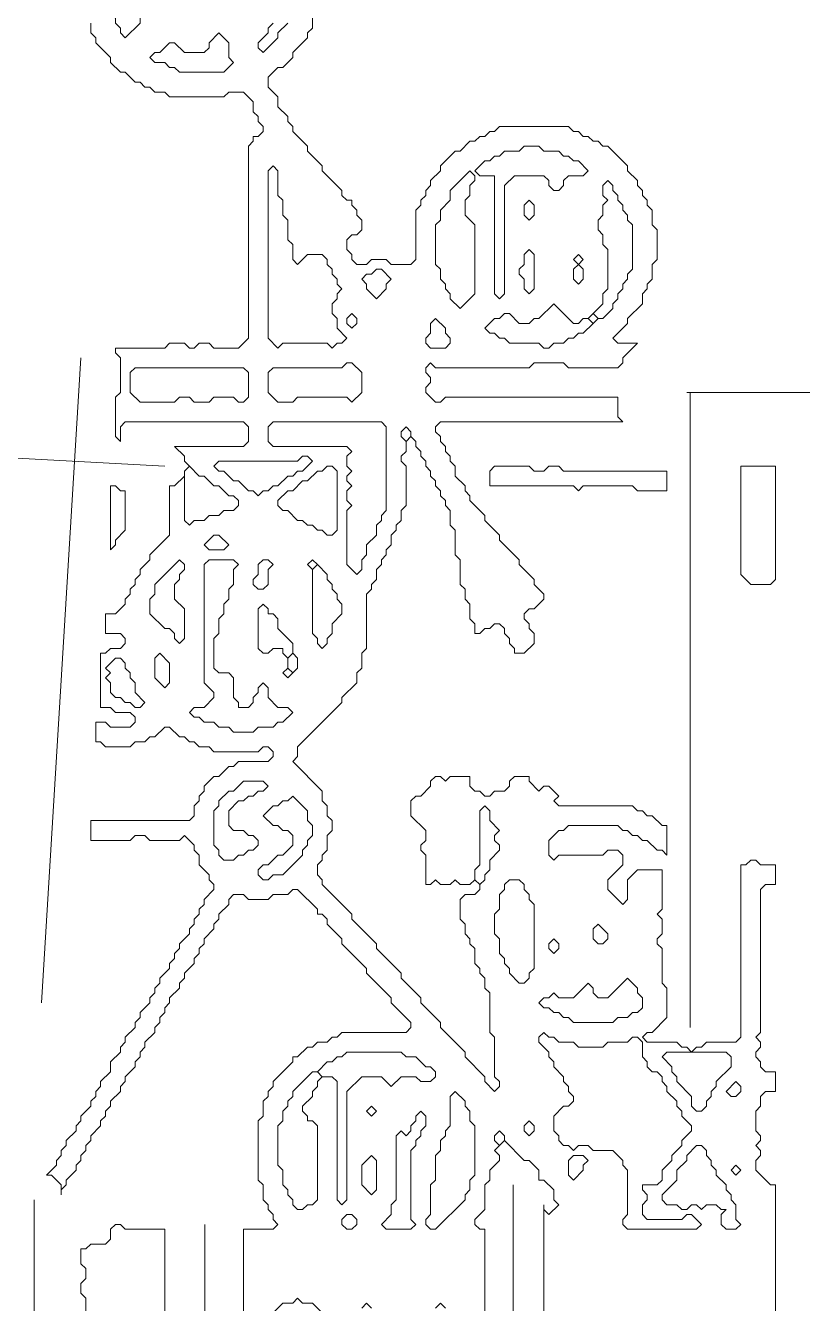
# Model space of a CAD drawing. Header units: millimetres. Extents: x 0 to 419, y 0 to 297.
# Drawn here: x 288.27 to 302.09, y 169.46 to 192.19 of the extents above; entities that cross this region are included whole.
import ezdxf

# ---------------------------------------------------------------- set-up
doc = ezdxf.new("R2010")
doc.units = ezdxf.units.MM
for name, color, linetype, lineweight in [('PAGE_001_TRACE_CURVE', 6, 'Continuous', 0), ('PAGE_001_TRACE_STRAIGHT', 5, 'Continuous', 0), ('PAGE_001_TRACE_TEXT_SYMBOL', 6, 'Continuous', 0)]:
    doc.layers.add(name, color=color, linetype=linetype, lineweight=lineweight)

msp = doc.modelspace()

# ---------------------------------------------------------------- linework, layer by layer
at = {"layer": 'PAGE_001_TRACE_CURVE', "color": 6}
for points in [[(290.221, 194.339), (290.309, 194.252), (290.309, 194.164), (290.134, 193.989), (290.134, 193.639), (290.309, 193.464), (290.309, 192.238), (290.046, 191.975), (289.959, 192.062), (289.959, 192.15), (289.871, 192.238), (289.871, 192.325), (289.783, 192.413), (289.783, 192.5), (289.696, 192.588), (289.696, 193.639), (289.783, 193.726), (289.783, 193.814), (289.871, 193.902), (289.871, 193.989)], [(291.71, 192.062), (291.885, 191.887), (291.885, 191.624), (291.973, 191.537), (291.798, 191.362), (291.009, 191.362), (290.922, 191.449), (290.834, 191.449), (290.747, 191.537), (290.572, 191.537), (290.484, 191.624), (290.572, 191.712), (290.659, 191.712), (290.834, 191.887), (290.922, 191.887), (291.097, 191.712), (291.447, 191.712), (291.535, 191.8), (291.535, 191.887)], [(297.052, 189.96), (297.14, 190.048), (297.402, 190.048), (297.49, 189.96), (297.753, 189.96), (297.84, 189.873), (297.928, 189.873), (298.015, 189.785), (298.103, 189.785), (298.278, 189.61), (298.191, 189.523), (297.928, 189.523), (297.84, 189.435), (297.84, 189.347), (297.753, 189.26), (297.665, 189.26), (297.578, 189.347), (297.578, 189.435), (297.49, 189.523), (296.965, 189.523), (296.789, 189.347), (296.789, 187.421), (296.702, 187.333), (296.614, 187.421), (296.614, 189.523), (296.351, 189.523), (296.264, 189.61), (296.439, 189.785), (296.527, 189.785), (296.614, 189.873), (296.702, 189.873), (296.789, 189.96)], [(292.586, 189.61), (292.673, 189.698), (292.761, 189.61), (292.761, 189.172), (292.849, 189.085), (292.849, 188.822), (292.936, 188.734), (292.936, 188.384), (293.024, 188.296), (293.024, 188.034), (293.111, 187.946), (293.286, 188.121), (293.549, 188.121), (293.637, 188.034), (293.637, 187.946), (293.724, 187.859), (293.724, 187.771), (293.812, 187.683), (293.812, 187.596), (293.899, 187.508), (293.812, 187.421), (293.812, 187.333), (293.724, 187.245), (293.724, 187.07), (293.812, 186.983), (293.812, 186.808), (293.987, 186.632), (293.899, 186.545), (293.812, 186.545), (293.724, 186.457), (293.637, 186.545), (292.849, 186.545), (292.761, 186.457), (292.586, 186.632)], [(296.176, 189.61), (296.264, 189.523), (296.264, 189.435), (296.176, 189.347), (296.176, 189.172), (296.089, 189.085), (296.089, 188.822), (296.264, 188.647), (296.264, 187.421), (296.001, 187.158), (295.826, 187.333), (295.826, 187.421), (295.738, 187.508), (295.738, 187.596), (295.651, 187.683), (295.651, 187.859), (295.563, 187.946), (295.563, 188.647), (295.651, 188.734), (295.651, 188.91), (295.826, 189.085), (295.826, 189.26)], [(298.541, 189.347), (298.628, 189.435), (298.716, 189.347), (298.716, 189.26), (298.804, 189.172), (298.804, 189.085), (298.891, 188.997), (298.891, 188.91), (298.979, 188.822), (298.979, 188.734), (299.066, 188.647), (299.066, 187.859), (298.979, 187.771), (298.979, 187.683), (298.891, 187.596), (298.891, 187.508), (298.804, 187.421), (298.804, 187.333), (298.716, 187.245), (298.716, 187.158), (298.541, 186.983), (298.453, 186.983), (298.366, 187.07), (298.541, 187.245), (298.541, 187.421), (298.628, 187.508), (298.628, 188.209), (298.541, 188.296), (298.541, 188.472), (298.453, 188.559), (298.453, 188.734), (298.541, 188.822), (298.541, 188.997), (298.628, 189.085), (298.541, 189.172)], [(297.14, 188.997), (297.227, 189.085), (297.315, 188.997), (297.315, 188.822), (297.227, 188.734), (297.14, 188.822)], [(297.14, 188.121), (297.227, 188.209), (297.315, 188.121), (297.315, 187.508), (297.227, 187.421), (297.14, 187.508), (297.14, 187.683), (297.052, 187.771), (297.052, 187.859), (297.14, 187.946)], [(298.015, 188.034), (298.103, 188.121), (298.191, 188.034), (298.103, 187.946)], [(294.425, 187.771), (294.512, 187.859), (294.6, 187.859), (294.775, 187.683), (294.688, 187.596), (294.688, 187.508), (294.512, 187.333), (294.337, 187.508), (294.337, 187.596), (294.25, 187.683), (294.337, 187.771)], [(298.015, 187.859), (298.103, 187.946), (298.191, 187.859), (298.191, 187.683), (298.103, 187.596), (298.015, 187.683)], [(297.665, 187.245), (298.015, 186.895), (298.103, 186.895), (298.191, 186.983), (298.278, 186.983), (298.366, 186.895), (298.191, 186.72), (298.103, 186.72), (298.015, 186.632), (297.928, 186.632), (297.84, 186.545), (297.665, 186.545), (297.578, 186.457), (297.49, 186.457), (297.402, 186.545), (296.877, 186.545), (296.789, 186.632), (296.702, 186.632), (296.614, 186.72), (296.527, 186.72), (296.439, 186.808), (296.614, 186.983), (296.702, 186.983), (296.789, 187.07), (296.877, 187.07), (297.052, 186.895), (297.227, 186.895), (297.315, 186.983), (297.402, 186.983)], [(293.987, 186.983), (294.075, 187.07), (294.162, 186.983), (294.162, 186.895), (294.075, 186.808), (293.987, 186.895)], [(295.476, 186.895), (295.563, 186.983), (295.738, 186.808), (295.738, 186.72), (295.826, 186.632), (295.826, 186.545), (295.738, 186.457), (295.476, 186.457), (295.388, 186.545), (295.388, 186.632), (295.476, 186.72)], [(298.278, 186.983), (298.366, 187.07), (298.453, 186.983), (298.366, 186.895)], [(293.899, 186.107), (293.987, 186.195), (294.075, 186.195), (294.25, 186.019), (294.25, 185.669), (294.075, 185.494), (293.987, 185.581), (293.111, 185.581), (293.024, 185.494), (292.761, 185.494), (292.586, 185.669), (292.586, 186.019), (292.673, 186.107)], [(290.134, 186.019), (290.221, 186.107), (292.148, 186.107), (292.236, 186.019), (292.236, 185.581), (292.148, 185.494), (292.06, 185.494), (291.973, 185.581), (291.622, 185.581), (291.535, 185.494), (291.272, 185.494), (291.185, 185.581), (291.009, 185.581), (290.922, 185.494), (290.309, 185.494), (290.134, 185.669)], [(292.586, 185.056), (292.673, 185.144), (294.6, 185.144), (294.688, 185.056), (294.688, 183.567), (294.6, 183.48), (294.6, 183.392), (294.512, 183.304), (294.512, 183.129), (294.337, 182.954), (294.337, 182.779), (294.25, 182.691), (294.25, 182.516), (294.162, 182.429), (293.987, 182.604), (293.987, 183.567), (294.075, 183.655), (293.987, 183.742), (293.987, 183.917), (294.075, 184.005), (293.987, 184.093), (293.987, 184.18), (294.075, 184.268), (293.987, 184.355), (293.987, 184.531), (294.075, 184.618), (293.987, 184.706), (292.673, 184.706), (292.586, 184.793)], [(294.95, 184.968), (295.038, 185.056), (295.125, 184.968), (295.125, 184.881), (295.038, 184.793), (294.95, 184.881)], [(293.111, 184.443), (293.199, 184.531), (293.286, 184.531), (293.374, 184.443), (293.199, 184.268), (293.111, 184.268), (293.024, 184.18), (292.936, 184.18), (292.761, 184.005), (292.673, 184.005), (292.586, 183.917), (292.498, 183.917), (292.411, 183.83), (292.323, 183.917), (292.236, 183.917), (292.06, 184.093), (291.973, 184.093), (291.798, 184.268), (291.71, 184.268), (291.622, 184.355), (291.71, 184.443)], [(291.097, 184.268), (291.185, 184.355), (291.36, 184.18), (291.447, 184.18), (291.622, 184.005), (291.71, 184.005), (291.885, 183.83), (291.973, 183.83), (292.06, 183.742), (292.06, 183.655), (291.973, 183.567), (291.798, 183.567), (291.71, 183.48), (291.535, 183.48), (291.447, 183.392), (291.272, 183.392), (291.185, 183.304), (291.097, 183.392)], [(293.549, 184.268), (293.637, 184.355), (293.724, 184.355), (293.812, 184.268), (293.812, 183.217), (293.724, 183.129), (293.637, 183.129), (293.549, 183.217), (293.462, 183.217), (293.374, 183.304), (293.286, 183.304), (293.199, 183.392), (293.111, 183.392), (292.936, 183.567), (292.849, 183.567), (292.761, 183.655), (292.761, 183.742), (292.936, 183.917), (293.024, 183.917), (293.199, 184.093), (293.286, 184.093), (293.462, 184.268)], [(291.622, 183.129), (291.71, 183.129), (291.885, 182.954), (291.798, 182.867), (291.535, 182.867), (291.447, 182.954)], [(291.009, 182.691), (291.097, 182.604), (291.097, 182.516), (291.009, 182.429), (291.009, 182.341), (290.922, 182.253), (290.922, 181.991), (291.097, 181.816), (291.097, 181.29), (291.009, 181.202), (290.922, 181.29), (290.922, 181.378), (290.834, 181.465), (290.747, 181.465), (290.484, 181.728), (290.484, 181.991), (290.572, 182.078), (290.572, 182.253)], [(291.447, 182.604), (291.535, 182.691), (291.973, 182.691), (292.06, 182.604), (291.973, 182.516), (291.973, 182.253), (291.885, 182.166), (291.885, 181.991), (291.798, 181.903), (291.798, 181.728), (291.71, 181.64), (291.71, 181.378), (291.622, 181.29), (291.622, 180.765), (291.71, 180.677), (291.885, 180.677), (291.973, 180.589), (291.973, 180.239), (292.06, 180.152), (292.06, 180.064), (292.236, 180.064), (292.323, 180.152), (292.323, 180.239), (292.411, 180.327), (292.411, 180.414), (292.498, 180.502), (292.586, 180.414), (292.586, 180.239), (292.761, 180.064), (292.936, 180.064), (293.024, 179.976), (292.849, 179.801), (292.761, 179.801), (292.673, 179.714), (292.411, 179.714), (292.323, 179.626), (291.973, 179.626), (291.885, 179.714), (291.71, 179.714), (291.622, 179.801), (291.447, 179.801), (291.36, 179.889), (291.272, 179.889), (291.185, 179.976), (291.272, 180.064), (291.447, 180.064), (291.622, 180.239), (291.622, 180.327), (291.447, 180.502)], [(292.411, 182.604), (292.498, 182.691), (292.586, 182.691), (292.673, 182.604), (292.586, 182.516), (292.586, 182.253), (292.498, 182.166), (292.411, 182.166), (292.323, 182.253), (292.323, 182.341), (292.411, 182.429)], [(293.286, 182.604), (293.374, 182.691), (293.462, 182.604), (293.374, 182.516)], [(293.374, 182.516), (293.462, 182.604), (293.637, 182.429), (293.637, 182.341), (293.724, 182.253), (293.724, 182.166), (293.812, 182.078), (293.812, 181.991), (293.899, 181.903), (293.899, 181.728), (293.724, 181.553), (293.724, 181.378), (293.637, 181.29), (293.637, 181.202), (293.549, 181.115), (293.462, 181.202), (293.462, 181.29), (293.374, 181.378)], [(292.411, 181.816), (292.498, 181.903), (292.586, 181.816), (292.586, 181.728), (292.673, 181.728), (292.761, 181.64), (292.761, 181.465), (293.024, 181.202), (293.024, 181.027), (292.936, 180.94), (292.849, 181.027), (292.849, 181.115), (292.673, 181.115), (292.586, 181.027), (292.498, 181.027), (292.411, 181.115)], [(290.572, 180.94), (290.659, 181.027), (290.834, 180.852), (290.834, 180.502), (290.747, 180.414), (290.572, 180.589)], [(292.936, 180.94), (293.024, 181.027), (293.111, 180.94), (293.111, 180.765), (293.024, 180.677), (292.936, 180.765)], [(289.871, 180.94), (289.959, 180.94), (290.046, 180.852), (290.046, 180.765), (290.134, 180.677), (290.134, 180.589), (290.221, 180.502), (290.221, 180.327), (290.396, 180.152), (290.309, 180.064), (290.221, 180.064), (290.134, 180.152), (290.046, 180.152), (289.959, 180.239), (289.871, 180.239), (289.783, 180.327), (289.783, 180.502), (289.696, 180.589), (289.783, 180.677), (289.696, 180.765)], [(292.849, 180.677), (292.936, 180.765), (293.024, 180.677), (292.936, 180.589)], [(292.148, 178.75), (292.498, 178.75), (292.586, 178.663), (292.498, 178.575), (292.411, 178.575), (292.323, 178.488), (292.236, 178.488), (292.148, 178.4), (292.06, 178.4), (291.885, 178.225), (291.885, 177.962), (291.973, 177.874), (292.148, 177.874), (292.236, 177.787), (292.323, 177.787), (292.411, 177.699), (292.411, 177.612), (292.323, 177.524), (292.236, 177.524), (292.148, 177.437), (292.06, 177.437), (291.973, 177.349), (291.798, 177.349), (291.71, 177.437), (291.71, 177.524), (291.622, 177.612), (291.622, 178.225), (291.71, 178.312), (291.71, 178.4), (291.885, 178.575), (291.973, 178.575)], [(292.936, 178.4), (293.024, 178.488), (293.286, 178.225), (293.286, 178.05), (293.374, 177.962), (293.374, 177.787), (293.286, 177.699), (293.286, 177.612), (293.199, 177.524), (293.199, 177.437), (292.849, 177.086), (292.673, 177.086), (292.586, 176.999), (292.498, 176.999), (292.411, 177.086), (292.411, 177.174), (292.498, 177.261), (292.586, 177.261), (292.761, 177.437), (292.849, 177.437), (293.024, 177.612), (293.024, 177.787), (292.936, 177.874), (292.849, 177.874), (292.761, 177.962), (292.673, 177.962), (292.498, 178.137), (292.673, 178.312), (292.761, 178.312), (292.849, 178.4)], [(296.351, 178.225), (296.439, 178.312), (296.527, 178.225), (296.527, 178.05), (296.702, 177.874), (296.614, 177.787), (296.614, 177.699), (296.702, 177.612), (296.702, 177.524), (296.527, 177.349), (296.527, 177.174), (296.439, 177.086), (296.439, 176.999), (296.351, 176.911), (296.264, 176.999), (296.264, 177.174), (296.351, 177.261)], [(296.789, 176.911), (296.877, 176.999), (297.052, 176.999), (297.14, 176.911), (297.14, 176.824), (297.227, 176.736), (297.227, 176.648), (297.315, 176.561), (297.315, 175.422), (297.227, 175.335), (297.227, 175.247), (297.14, 175.159), (297.052, 175.159), (296.877, 175.335), (296.877, 175.422), (296.789, 175.51), (296.789, 175.597), (296.702, 175.685), (296.702, 175.948), (296.614, 176.035), (296.614, 176.386), (296.702, 176.473), (296.702, 176.736), (296.789, 176.824)], [(298.366, 176.123), (298.453, 176.21), (298.628, 176.035), (298.628, 175.948), (298.541, 175.86), (298.453, 175.86), (298.366, 175.948)], [(297.578, 175.86), (297.665, 175.948), (297.753, 175.86), (297.753, 175.773), (297.665, 175.685), (297.578, 175.773)], [(298.979, 175.247), (299.154, 175.072), (299.154, 174.984), (299.241, 174.897), (299.241, 174.722), (299.154, 174.634), (299.066, 174.634), (298.979, 174.546), (298.804, 174.546), (298.716, 174.459), (298.015, 174.459), (297.928, 174.546), (297.84, 174.546), (297.753, 174.634), (297.665, 174.634), (297.578, 174.722), (297.49, 174.722), (297.402, 174.809), (297.49, 174.897), (297.578, 174.897), (297.665, 174.984), (297.753, 174.897), (298.015, 174.897), (298.278, 175.159), (298.366, 175.072), (298.366, 174.984), (298.453, 174.897), (298.628, 174.897)], [(293.899, 173.846), (293.987, 173.933), (294.95, 173.933), (295.038, 173.846), (295.213, 173.846), (295.388, 173.671), (295.476, 173.671), (295.563, 173.583), (295.563, 173.495), (295.476, 173.408), (295.301, 173.408), (295.213, 173.495), (294.95, 173.495), (294.775, 173.32), (294.6, 173.495), (294.25, 173.495), (293.987, 173.233), (293.987, 171.306), (293.899, 171.218), (293.812, 171.306), (293.812, 173.408), (293.724, 173.495), (293.549, 173.495), (293.462, 173.583), (293.637, 173.758), (293.724, 173.758), (293.812, 173.846)], [(299.592, 173.846), (299.679, 173.933), (300.73, 173.933), (300.818, 173.846), (300.818, 173.671), (300.555, 173.408), (300.555, 173.32), (300.467, 173.233), (300.467, 173.145), (300.38, 173.058), (300.38, 172.97), (300.292, 172.882), (300.205, 172.882), (300.117, 172.97), (300.117, 173.145), (299.854, 173.408), (299.854, 173.495), (299.767, 173.583), (299.767, 173.671)], [(293.374, 173.583), (293.462, 173.583), (293.549, 173.495), (293.462, 173.408), (293.462, 173.32), (293.374, 173.233), (293.374, 173.145), (293.199, 172.97), (293.199, 172.882), (293.286, 172.795), (293.286, 172.707), (293.374, 172.707), (293.462, 172.62), (293.462, 171.306), (293.374, 171.218), (293.286, 171.218), (293.199, 171.131), (293.111, 171.131), (293.024, 171.218), (293.024, 171.306), (292.936, 171.394), (292.936, 171.481), (292.849, 171.569), (292.849, 171.831), (292.761, 171.919), (292.761, 172.62), (292.849, 172.707), (292.849, 172.882), (292.936, 172.97), (292.936, 173.058), (293.024, 173.145), (293.024, 173.233)], [(295.826, 173.145), (295.914, 173.233), (296.089, 173.058), (296.089, 172.97), (296.176, 172.882), (296.176, 172.707), (296.264, 172.62), (296.264, 171.744), (296.176, 171.656), (296.176, 171.481), (296.089, 171.394), (296.089, 171.306), (295.563, 170.781), (295.476, 170.781), (295.388, 170.868), (295.388, 170.956), (295.476, 171.043), (295.476, 171.569), (295.563, 171.656), (295.563, 172.094), (295.651, 172.182), (295.651, 172.357), (295.738, 172.445), (295.738, 172.532), (295.826, 172.62)], [(300.905, 173.408), (300.993, 173.32), (300.993, 173.233), (300.905, 173.145), (300.818, 173.145), (300.73, 173.233)], [(294.337, 172.882), (294.425, 172.97), (294.512, 172.882), (294.425, 172.795)], [(295.213, 172.795), (295.301, 172.882), (295.388, 172.795), (295.388, 172.62), (295.301, 172.532), (295.301, 172.445), (295.213, 172.357), (295.213, 172.269), (295.125, 172.182), (295.125, 170.956), (295.213, 170.868), (295.125, 170.781), (294.688, 170.781), (294.6, 170.868), (294.775, 171.043), (294.775, 171.218), (294.863, 171.306), (294.863, 172.445), (294.95, 172.532), (295.038, 172.445), (295.125, 172.532), (295.125, 172.62), (295.213, 172.707)], [(297.14, 172.62), (297.227, 172.707), (297.315, 172.62), (297.315, 172.532), (297.227, 172.445), (297.14, 172.532)], [(296.614, 172.445), (296.702, 172.532), (296.789, 172.445), (296.789, 172.357), (296.702, 172.269), (296.614, 172.357)], [(294.425, 172.094), (294.512, 172.007), (294.512, 171.481), (294.425, 171.394), (294.25, 171.569), (294.25, 171.919)], [(297.928, 172.007), (298.015, 172.094), (298.191, 172.094), (298.278, 172.007), (298.191, 171.919), (298.191, 171.831), (298.015, 171.656), (297.928, 171.744)], [(300.205, 172.269), (300.292, 172.269), (300.38, 172.182), (300.38, 172.094), (300.467, 172.007), (300.467, 171.919), (300.555, 171.831), (300.555, 171.744), (300.73, 171.569), (300.73, 171.481), (300.818, 171.394), (300.818, 171.306), (300.905, 171.218), (300.905, 170.956), (300.993, 170.868), (300.905, 170.781), (300.73, 170.781), (300.643, 170.868), (300.643, 171.043), (300.73, 171.131), (300.643, 171.131), (300.555, 171.218), (300.38, 171.218), (300.292, 171.131), (300.205, 171.218), (300.117, 171.218), (300.03, 171.131), (299.942, 171.131), (299.854, 171.218), (299.679, 171.218), (299.592, 171.306), (299.592, 171.394), (299.854, 171.656), (299.854, 171.831), (300.03, 172.007), (300.03, 172.094)], [(300.818, 171.831), (300.905, 171.919), (300.993, 171.831), (300.905, 171.744)], [(293.899, 170.956), (293.987, 171.043), (294.075, 171.043), (294.162, 170.956), (294.162, 170.868), (294.075, 170.781), (293.987, 170.781), (293.899, 170.868)]]:
    msp.add_lwpolyline(points, close=True, dxfattribs=at)
for points in [[(294.775, 187.946), (294.688, 188.034), (294.425, 188.034), (294.337, 187.946), (294.162, 187.946), (294.075, 188.034), (294.075, 188.121), (293.987, 188.209), (293.987, 188.384), (294.075, 188.472), (294.162, 188.472), (294.25, 188.559), (294.25, 188.734), (294.162, 188.822), (294.162, 188.91), (294.075, 188.997), (294.075, 189.085), (293.987, 189.085), (293.899, 189.172), (293.899, 189.26), (293.549, 189.61), (293.549, 189.698), (293.286, 189.96), (293.286, 190.048), (293.024, 190.311), (293.024, 190.398), (292.936, 190.486), (292.936, 190.574), (292.761, 190.749), (292.761, 190.924), (292.586, 191.099), (292.586, 191.274), (292.761, 191.449), (292.849, 191.449), (293.024, 191.624), (293.024, 191.712), (293.286, 191.975), (293.286, 192.062), (293.374, 192.15), (293.374, 192.325)], [(289.433, 192.238), (289.433, 192.062), (289.521, 191.975), (289.521, 191.887), (289.783, 191.624), (289.783, 191.537), (289.959, 191.362), (290.046, 191.362), (290.221, 191.187), (290.309, 191.187), (290.396, 191.099), (290.484, 191.099), (290.572, 191.011), (290.747, 191.011), (290.834, 190.924), (291.798, 190.924), (291.885, 191.011), (292.148, 191.011), (292.323, 190.836), (292.323, 190.661), (292.411, 190.574), (292.411, 190.486), (292.498, 190.398), (292.498, 190.311), (292.411, 190.223), (292.323, 190.223), (292.323, 190.136), (292.236, 190.048), (292.236, 186.632), (292.06, 186.457)], [(292.936, 192.238), (292.761, 192.062), (292.761, 191.975), (292.498, 191.712), (292.411, 191.8), (292.411, 191.887), (292.586, 192.062), (292.586, 192.15), (292.673, 192.238)], [(295.388, 186.019), (295.388, 186.107), (295.476, 186.195), (295.563, 186.107), (297.227, 186.107), (297.315, 186.195), (297.84, 186.195), (297.928, 186.107), (298.804, 186.107), (298.891, 186.195), (298.891, 186.282), (299.154, 186.545), (298.804, 186.545), (298.716, 186.632), (298.979, 186.895), (298.979, 186.983), (299.241, 187.245), (299.241, 187.421), (299.329, 187.508), (299.329, 187.596), (299.417, 187.683), (299.417, 187.946), (299.504, 188.034), (299.504, 188.559), (299.417, 188.647), (299.417, 188.91), (299.329, 188.997), (299.329, 189.085), (299.241, 189.172), (299.241, 189.26), (299.154, 189.347), (299.154, 189.435), (298.979, 189.61), (298.979, 189.698), (298.628, 190.048), (298.541, 190.048), (298.453, 190.136), (298.366, 190.136), (298.278, 190.223), (298.191, 190.223), (298.103, 190.311), (298.015, 190.311), (297.928, 190.398), (296.702, 190.398), (296.614, 190.311), (296.527, 190.311), (296.439, 190.223), (296.351, 190.223), (296.264, 190.136), (296.176, 190.136), (296.001, 189.96), (295.914, 189.96), (295.651, 189.698), (295.651, 189.61), (295.476, 189.435), (295.476, 189.347), (295.388, 189.26), (295.388, 189.172), (295.301, 189.085), (295.301, 188.997), (295.213, 188.91), (295.213, 188.034), (295.125, 187.946), (294.775, 187.946)], [(292.06, 186.457), (291.622, 186.457), (291.535, 186.545), (291.36, 186.545), (291.272, 186.457), (291.185, 186.457), (291.097, 186.545), (290.834, 186.545), (290.747, 186.457), (289.871, 186.457), (289.871, 186.37), (289.959, 186.282), (289.959, 185.669), (289.871, 185.581), (289.871, 184.881), (289.959, 184.793), (289.959, 185.056), (290.046, 185.144), (292.148, 185.144), (292.236, 185.056), (292.236, 184.793), (292.148, 184.706), (290.922, 184.706), (291.097, 184.531), (291.097, 184.443), (291.185, 184.355), (291.097, 184.268), (291.097, 184.18), (290.922, 184.005), (290.834, 184.005), (290.834, 183.129), (290.484, 182.779), (290.484, 182.691), (290.309, 182.516), (290.309, 182.429), (290.221, 182.341), (290.221, 182.253), (290.134, 182.166), (290.134, 182.078), (290.046, 181.991), (290.046, 181.903), (289.871, 181.728), (289.696, 181.728), (289.696, 181.378), (289.959, 181.378), (290.046, 181.29), (290.046, 181.202), (289.959, 181.115), (289.783, 181.115), (289.696, 181.027), (289.608, 181.027), (289.608, 180.064), (289.783, 180.064), (289.871, 179.976), (290.134, 179.976), (290.221, 179.889), (290.221, 179.801), (290.134, 179.714), (289.783, 179.714), (289.696, 179.801), (289.521, 179.801), (289.521, 179.451), (289.608, 179.451), (289.696, 179.363)], [(296.001, 182.691), (296.001, 182.253), (296.089, 182.166), (296.089, 181.991), (296.176, 181.903), (296.176, 181.64), (296.264, 181.553), (296.264, 181.378), (296.351, 181.378), (296.439, 181.465), (296.527, 181.465), (296.614, 181.553), (296.702, 181.553), (296.789, 181.465), (296.789, 181.378), (296.877, 181.29), (296.877, 181.202), (296.965, 181.115), (296.965, 181.027), (297.14, 181.027), (297.315, 181.202), (297.315, 181.378), (297.227, 181.465), (297.227, 181.553), (297.14, 181.64), (297.14, 181.728), (297.227, 181.816), (297.315, 181.816), (297.49, 181.991), (297.49, 182.078), (297.315, 182.253), (297.315, 182.341), (297.052, 182.604), (297.052, 182.691), (296.702, 183.042), (296.702, 183.129), (296.439, 183.392), (296.439, 183.48), (296.176, 183.742), (296.176, 183.83), (296.089, 183.917), (296.089, 184.005), (295.914, 184.18), (295.914, 184.355), (295.826, 184.443), (295.826, 184.531), (295.738, 184.618), (295.738, 184.706), (295.651, 184.793), (295.651, 184.881), (295.563, 184.968), (295.563, 185.056), (295.651, 185.144), (298.891, 185.144), (298.804, 185.231), (298.804, 185.581), (295.738, 185.581), (295.651, 185.494), (295.563, 185.494), (295.388, 185.669), (295.388, 185.757), (295.476, 185.844), (295.476, 185.932), (295.388, 186.019)], [(293.549, 176.999), (293.462, 177.086), (293.462, 177.261), (293.549, 177.349), (293.549, 177.437), (293.637, 177.524), (293.637, 177.787), (293.724, 177.874), (293.724, 178.05), (293.637, 178.137), (293.637, 178.312), (293.549, 178.4), (293.549, 178.575), (293.024, 179.101), (293.111, 179.188), (293.111, 179.363), (293.899, 180.152), (293.899, 180.239), (294.162, 180.502), (294.162, 180.677), (294.25, 180.765), (294.25, 181.027), (294.337, 181.115), (294.337, 182.078), (294.425, 182.166), (294.425, 182.253), (294.512, 182.341), (294.512, 182.516), (294.6, 182.604), (294.6, 182.691), (294.688, 182.779), (294.688, 182.867), (294.775, 182.954), (294.775, 183.129), (294.863, 183.217), (294.863, 183.304), (294.95, 183.392), (294.95, 183.567), (295.038, 183.655), (295.038, 184.355), (294.95, 184.443), (294.95, 184.531), (295.038, 184.618), (295.038, 184.793), (295.125, 184.881), (295.213, 184.793), (295.213, 184.706), (295.301, 184.618), (295.301, 184.531), (295.388, 184.443), (295.388, 184.355), (295.476, 184.268), (295.476, 184.18), (295.563, 184.093), (295.563, 184.005), (295.651, 183.917), (295.651, 183.83), (295.738, 183.742), (295.738, 183.655), (295.826, 183.567), (295.826, 183.304), (295.914, 183.217), (295.914, 182.779), (296.001, 182.691)], [(289.696, 179.363), (290.134, 179.363), (290.221, 179.451), (290.396, 179.451), (290.484, 179.538), (290.572, 179.538), (290.747, 179.714), (290.834, 179.714), (291.009, 179.538), (291.097, 179.538), (291.185, 179.451), (291.272, 179.451), (291.36, 179.363), (291.535, 179.363), (291.622, 179.276), (292.411, 179.276), (292.498, 179.363), (292.586, 179.363), (292.673, 179.276), (292.673, 179.188), (292.586, 179.101), (292.06, 179.101), (291.973, 179.013), (291.885, 179.013), (291.71, 178.838), (291.622, 178.838), (291.447, 178.663), (291.447, 178.575), (291.36, 178.488), (291.36, 178.4), (291.272, 178.312), (291.272, 178.137), (291.185, 178.05), (289.433, 178.05), (289.433, 177.699), (290.134, 177.699), (290.221, 177.787), (290.396, 177.787), (290.484, 177.699), (291.009, 177.699), (291.097, 177.787), (291.272, 177.612), (291.272, 177.524), (291.36, 177.437), (291.36, 177.261), (291.535, 177.086), (291.535, 176.999), (291.622, 176.911), (291.622, 176.824), (291.447, 176.648), (291.447, 176.561), (291.36, 176.473), (291.36, 176.386), (291.272, 176.298), (291.272, 176.21), (291.185, 176.123), (291.185, 176.035), (291.009, 175.86), (291.009, 175.773), (290.922, 175.685), (290.922, 175.597), (290.834, 175.51), (290.834, 175.422), (290.659, 175.247)], [(296.176, 178.838), (295.826, 178.838), (295.738, 178.75), (295.651, 178.838), (295.563, 178.838), (295.476, 178.75), (295.476, 178.663), (295.301, 178.488), (295.213, 178.488), (295.125, 178.4), (295.125, 178.137), (295.388, 177.874), (295.388, 177.699), (295.301, 177.612), (295.301, 177.524), (295.388, 177.437), (295.388, 176.911), (295.476, 176.911), (295.563, 176.999), (295.651, 176.911), (295.826, 176.911), (295.914, 176.999), (296.001, 176.911), (296.176, 176.911), (296.264, 176.999), (296.351, 176.911), (296.351, 176.824), (296.264, 176.736), (296.089, 176.736), (296.001, 176.648), (296.001, 176.298), (296.089, 176.21), (296.089, 176.035), (296.176, 175.948), (296.176, 175.86), (296.264, 175.773), (296.264, 175.51), (296.351, 175.422), (296.351, 175.335), (296.439, 175.247), (296.439, 175.072), (296.527, 174.984), (296.527, 174.284), (296.614, 174.196), (296.614, 173.495), (296.702, 173.408), (296.702, 173.32), (296.614, 173.233), (296.439, 173.408), (296.439, 173.495), (296.089, 173.846), (296.089, 173.933), (295.651, 174.371), (295.651, 174.459), (295.301, 174.809), (295.301, 174.897), (294.95, 175.247), (294.95, 175.335), (294.512, 175.773), (294.512, 175.86), (294.075, 176.298), (294.075, 176.386), (293.549, 176.911), (293.549, 176.999)], [(299.679, 175.072), (299.592, 175.159), (299.592, 175.773), (299.504, 175.86), (299.504, 175.948), (299.592, 176.035), (299.592, 176.298), (299.504, 176.386), (299.592, 176.473), (299.592, 177.174), (299.154, 177.174), (298.979, 176.999), (298.979, 176.648), (298.891, 176.561), (298.628, 176.824), (298.628, 176.999), (298.891, 177.261), (298.891, 177.437), (298.804, 177.524), (298.628, 177.524), (298.541, 177.437), (297.753, 177.437), (297.665, 177.349), (297.578, 177.437), (297.578, 177.699), (297.753, 177.874), (297.84, 177.874), (297.928, 177.962), (298.804, 177.962), (298.891, 177.874), (298.979, 177.874), (299.066, 177.787), (299.154, 177.787), (299.241, 177.699), (299.329, 177.699), (299.504, 177.524), (299.592, 177.524), (299.679, 177.437), (299.679, 177.962), (299.592, 177.962), (299.417, 178.137), (299.329, 178.137), (299.241, 178.225), (299.154, 178.225), (299.066, 178.312), (297.753, 178.312), (297.665, 178.4), (297.753, 178.488), (297.578, 178.663), (297.49, 178.663), (297.402, 178.575), (297.227, 178.75), (297.227, 178.838), (296.965, 178.838), (296.877, 178.75), (296.877, 178.663), (296.789, 178.575), (296.614, 178.575), (296.527, 178.488), (296.439, 178.488), (296.351, 178.575), (296.264, 178.575), (296.176, 178.663), (296.176, 178.838)], [(301.606, 169.204), (301.606, 171.569), (301.518, 171.569), (301.256, 171.831), (301.256, 172.007), (301.343, 172.094), (301.343, 172.182), (301.256, 172.269), (301.343, 172.357), (301.343, 172.445), (301.256, 172.532), (301.256, 172.882), (301.343, 172.97), (301.343, 173.145), (301.431, 173.233), (301.606, 173.233), (301.606, 173.583), (301.431, 173.583), (301.343, 173.671), (301.343, 173.758), (301.256, 173.846), (301.256, 173.933), (301.343, 174.021), (301.343, 174.109), (301.256, 174.196), (301.343, 174.284), (301.343, 176.824), (301.431, 176.911), (301.606, 176.911), (301.606, 177.261), (301.343, 177.261), (301.256, 177.349), (301.168, 177.349), (301.081, 177.261), (300.993, 177.261), (300.993, 174.196), (300.905, 174.109), (300.38, 174.109), (300.292, 174.021), (300.205, 174.021), (300.117, 173.933), (300.03, 174.021), (299.942, 174.021), (299.854, 174.109), (299.329, 174.109), (299.241, 174.196), (299.329, 174.284), (299.417, 174.284), (299.679, 174.546), (299.679, 175.072)], [(290.572, 174.284), (290.572, 174.371), (290.659, 174.459), (290.659, 174.546), (290.747, 174.634), (290.747, 174.722), (290.834, 174.809), (290.834, 174.897), (291.009, 175.072), (291.009, 175.159), (291.097, 175.247), (291.097, 175.335), (291.272, 175.51), (291.272, 175.597), (291.36, 175.685), (291.36, 175.773), (291.447, 175.86), (291.447, 175.948), (291.622, 176.123), (291.622, 176.21), (291.71, 176.298), (291.71, 176.386), (291.885, 176.561), (291.885, 176.648), (291.973, 176.736), (292.148, 176.736), (292.236, 176.648), (292.586, 176.648), (292.673, 176.736), (292.936, 176.736), (293.024, 176.824), (293.111, 176.824), (293.462, 176.473), (293.462, 176.386), (293.549, 176.386), (293.637, 176.298), (293.637, 176.21), (293.899, 175.948), (293.899, 175.86), (294.337, 175.422), (294.337, 175.335), (294.775, 174.897), (294.775, 174.809), (295.125, 174.459), (295.125, 174.371), (295.038, 174.284), (293.899, 174.284), (293.812, 174.196), (293.724, 174.196), (293.637, 174.109), (293.462, 174.109), (293.374, 174.021), (293.286, 174.021), (293.111, 173.846), (293.024, 173.846), (293.024, 173.758), (292.673, 173.408), (292.673, 173.32), (292.586, 173.233), (292.586, 173.145), (292.498, 173.058), (292.498, 172.795), (292.411, 172.707), (292.411, 171.656)], [(290.659, 175.247), (290.659, 175.159), (290.572, 175.072), (290.572, 174.984), (290.484, 174.897), (290.484, 174.809), (290.309, 174.634), (290.309, 174.546), (290.221, 174.459), (290.221, 174.371), (290.046, 174.196), (290.046, 174.109), (289.959, 174.021), (289.959, 173.933), (289.783, 173.758), (289.783, 173.583), (289.608, 173.408), (289.608, 173.32), (289.521, 173.233), (289.521, 173.145), (289.433, 173.058), (289.433, 172.97), (289.258, 172.795), (289.258, 172.707), (289.17, 172.62), (289.17, 172.532), (288.995, 172.357), (288.995, 172.269), (288.908, 172.182), (288.908, 172.094), (288.82, 172.007), (288.82, 171.919), (288.645, 171.744), (288.733, 171.744), (288.908, 171.569), (288.908, 171.394), (288.908, 171.481), (288.995, 171.569), (288.995, 171.656), (289.17, 171.831), (289.17, 171.919), (289.258, 172.007), (289.258, 172.094), (289.346, 172.182), (289.346, 172.269), (289.433, 172.357), (289.433, 172.445), (289.608, 172.62), (289.608, 172.707), (289.696, 172.795), (289.696, 172.882), (289.783, 172.97), (289.783, 173.058), (289.959, 173.233), (289.959, 173.32), (290.046, 173.408), (290.046, 173.495), (290.221, 173.671), (290.221, 173.758), (290.309, 173.846), (290.309, 173.933), (290.396, 174.021), (290.396, 174.109), (290.572, 174.284)], [(297.402, 174.196), (297.49, 174.284), (297.578, 174.196), (297.665, 174.196), (297.753, 174.109), (298.015, 174.109), (298.103, 174.021), (298.541, 174.021), (298.628, 174.109), (298.979, 174.109), (299.066, 174.196), (299.154, 174.196), (299.241, 174.109), (299.241, 173.846), (299.329, 173.758), (299.329, 173.671), (299.417, 173.583), (299.504, 173.583), (299.592, 173.495), (299.592, 173.408), (299.679, 173.32), (299.679, 173.233), (299.854, 173.058), (299.854, 172.97), (299.942, 172.882), (299.942, 172.795), (300.117, 172.62), (300.117, 172.532), (299.942, 172.357), (299.942, 172.269), (299.767, 172.094), (299.767, 172.007), (299.592, 171.831), (299.592, 171.656), (299.504, 171.569), (299.241, 171.569), (299.241, 171.481), (299.329, 171.394), (299.329, 171.306), (299.241, 171.218), (299.241, 171.043), (299.329, 170.956), (299.942, 170.956), (300.03, 171.043), (300.117, 171.043), (300.292, 170.868), (300.205, 170.781), (298.979, 170.781), (298.891, 170.868), (298.891, 170.956), (298.979, 171.043), (298.979, 171.831), (298.891, 171.919), (298.891, 172.007), (298.716, 172.182), (298.366, 172.182), (298.278, 172.269), (298.103, 172.269), (298.015, 172.182), (297.928, 172.269), (297.84, 172.269), (297.753, 172.357), (297.753, 172.445), (297.665, 172.532)], [(297.665, 172.532), (297.665, 172.795), (297.84, 172.97), (297.928, 172.97), (298.015, 173.058), (298.015, 173.145), (297.928, 173.233), (297.928, 173.32), (297.84, 173.408), (297.84, 173.495), (297.665, 173.671), (297.665, 173.758), (297.578, 173.846), (297.578, 173.933), (297.402, 174.109), (297.402, 174.196)], [(296.439, 169.204), (296.439, 170.781), (296.351, 170.781), (296.264, 170.868), (296.264, 170.956), (296.439, 171.131), (296.439, 171.569), (296.527, 171.656), (296.527, 171.831), (296.702, 172.007), (296.702, 172.094), (296.614, 172.182), (296.789, 172.357), (297.14, 172.007), (297.227, 172.007), (297.402, 171.831), (297.402, 171.656), (297.49, 171.656), (297.665, 171.481), (297.665, 171.306), (297.753, 171.218), (297.578, 171.043), (297.49, 171.131), (297.49, 171.218), (297.49, 168.416)], [(292.411, 171.656), (292.498, 171.569), (292.498, 171.306), (292.586, 171.218), (292.586, 171.131), (292.673, 171.043), (292.673, 170.956), (292.761, 170.868), (292.673, 170.781), (292.148, 170.781), (292.148, 169.204)], [(292.673, 169.292), (292.849, 169.467), (293.024, 169.467), (293.111, 169.554), (293.199, 169.467), (293.374, 169.467), (293.549, 169.292)], [(294.25, 169.379), (294.337, 169.467), (294.425, 169.379)], [(295.563, 169.379), (295.651, 169.467), (295.738, 169.379)]]:
    msp.add_lwpolyline(points, dxfattribs=at)
at = {"layer": 'PAGE_001_TRACE_STRAIGHT', "color": 5}
for p, q in [((288.557, 174.809), (289.258, 186.282)), ((300.03, 185.669), (323.062, 185.669)), ((300.089, 185.669), (300.089, 174.37)), ((284.266, 184.706), (290.747, 184.355)), ((296.941, 171.569), (296.941, 149.143)), ((288.426, 171.306), (288.426, 162.636)), ((291.461, 170.868), (291.461, 148.623))]:
    msp.add_line(p, q, dxfattribs=at)
at = {"layer": 'PAGE_001_TRACE_TEXT_SYMBOL', "color": 6}
for points in [[(296.614, 184.355), (296.527, 184.268), (296.527, 184.005), (298.015, 184.005), (298.103, 183.917), (298.191, 184.005), (299.066, 184.005), (299.154, 183.917), (299.679, 183.917), (299.679, 184.268), (297.84, 184.268), (297.753, 184.355), (297.578, 184.355), (297.49, 184.268), (297.315, 184.268), (297.227, 184.355)], [(300.993, 184.355), (300.993, 182.429), (301.168, 182.253), (301.518, 182.253), (301.606, 182.341), (301.606, 184.355)], [(289.783, 184.005), (289.783, 182.867), (289.871, 182.954), (289.871, 183.042), (290.046, 183.217), (290.046, 183.917), (289.959, 183.917), (289.871, 184.005)]]:
    msp.add_lwpolyline(points, close=True, dxfattribs=at)
msp.add_lwpolyline([(290.747, 169.204), (290.747, 170.781), (290.046, 170.781), (289.959, 170.868), (289.871, 170.868), (289.783, 170.781), (289.783, 170.605), (289.696, 170.518), (289.433, 170.518), (289.346, 170.43), (289.258, 170.43), (289.258, 170.167), (289.346, 170.08), (289.346, 169.905), (289.258, 169.817), (289.258, 169.642), (289.346, 169.554), (289.346, 169.029)], dxfattribs=at)

doc.saveas('drawing.dxf')
